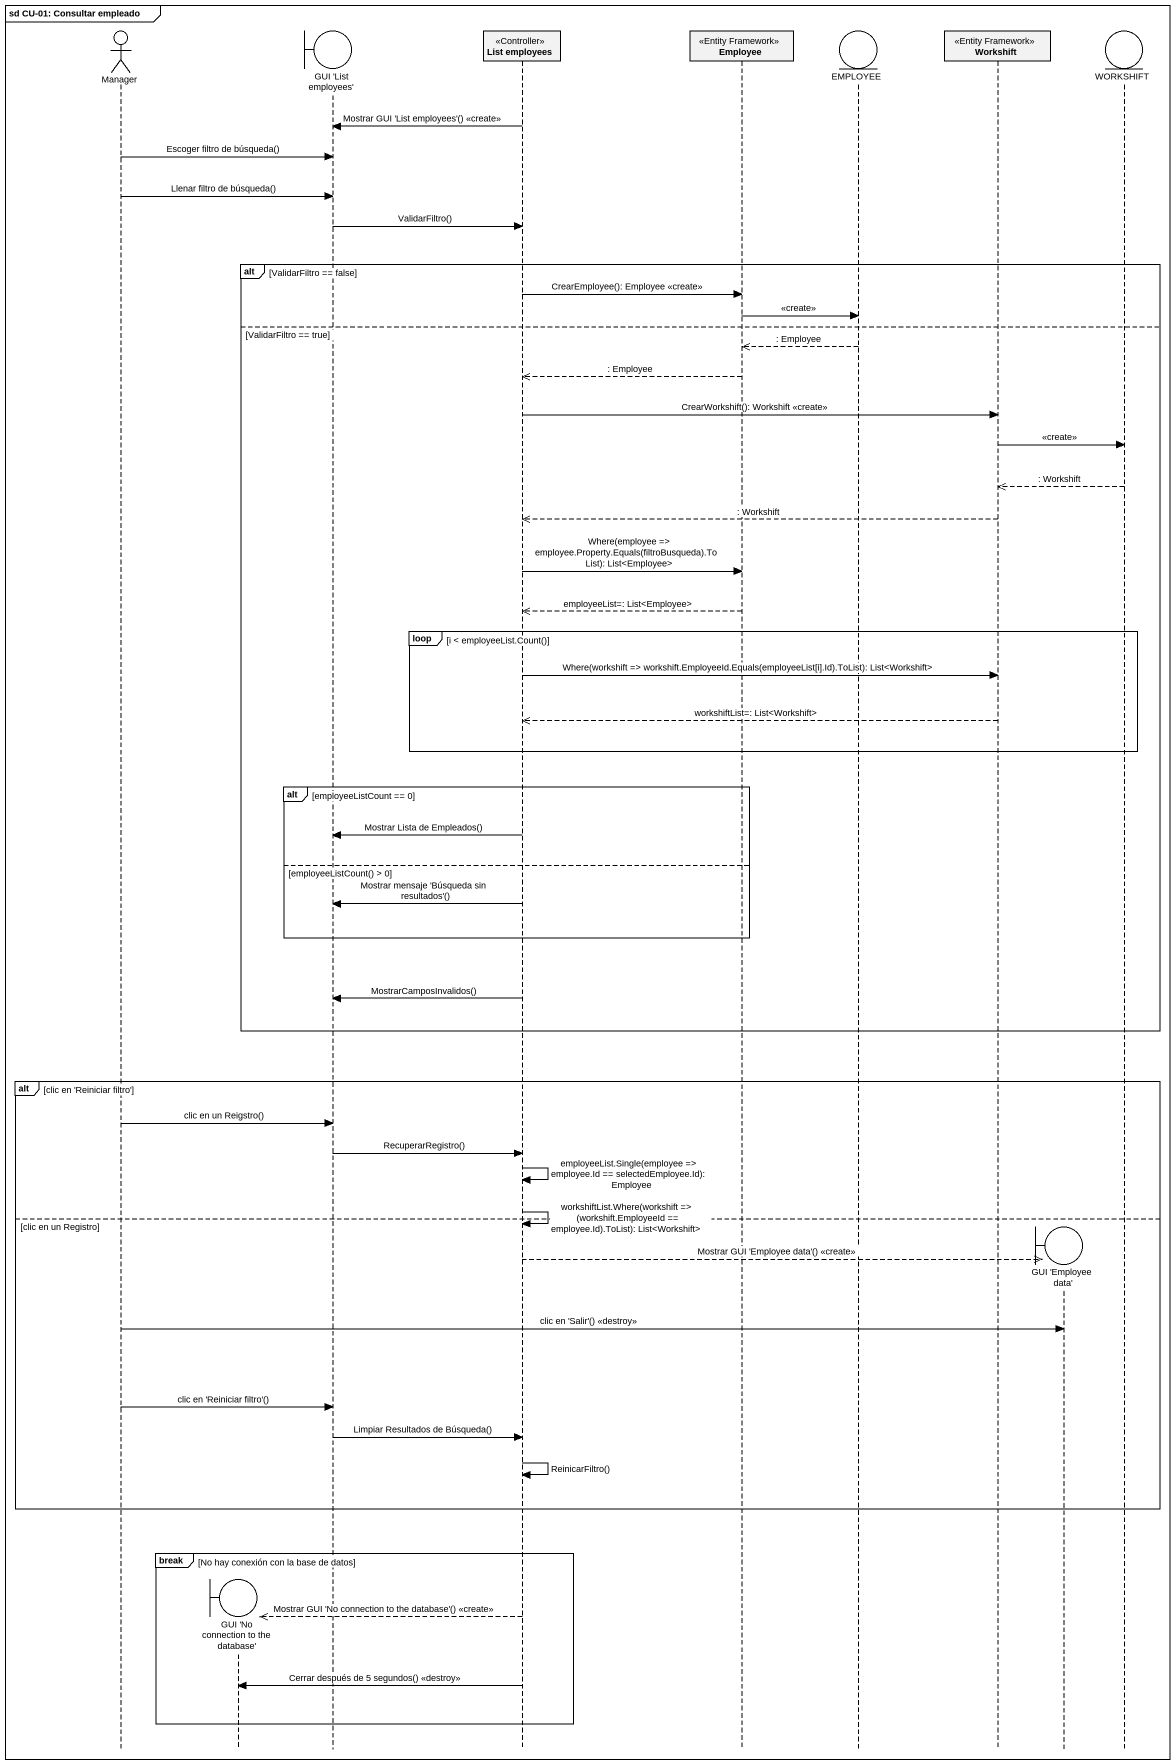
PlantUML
@startuml
mainframe sd CU-01: Consultar empleado
hide footbox
actor Manager
boundary "GUI 'No connection to the database'" as GUI_No_connection_to_the
boundary "GUI 'List employees'" as GUI_List_employees
participant "List employees" as List_employees <<Controller>>
participant Employee <<Entity Framework>>
entity EMPLOYEE
participant Workshift <<Entity Framework>>
boundary "GUI 'Employee data'" as GUI_Employee_data
entity WORKSHIFT

List_employees -> GUI_List_employees : Mostrar GUI 'List employees'() <<create>>
Manager -> GUI_List_employees : Escoger filtro de búsqueda()
Manager -> GUI_List_employees : Llenar filtro de búsqueda()
GUI_List_employees -> List_employees : ValidarFiltro()
alt ValidarFiltro == false
  List_employees -> Employee : CrearEmployee(): Employee <<create>>
  Employee -> EMPLOYEE : <<create>>
else ValidarFiltro == true
  EMPLOYEE -->> Employee : : Employee
  Employee -->> List_employees : : Employee
  List_employees -> Workshift : CrearWorkshift(): Workshift <<create>>
  Workshift -> WORKSHIFT : <<create>>
  WORKSHIFT -->> Workshift : : Workshift
  Workshift -->> List_employees : : Workshift
  List_employees -> Employee : Where(employee => employee.Property.Equals(filtroBusqueda).ToList): List<Employee>
  Employee -->> List_employees : employeeList=: List<Employee>
  loop i < employeeList.Count()
    List_employees -> Workshift : Where(workshift => workshift.EmployeeId.Equals(employeeList[i].Id).ToList): List<Workshift>
    Workshift -->> List_employees : workshiftList=: List<Workshift>
  end
  alt employeeListCount == 0
    List_employees -> GUI_List_employees : Mostrar Lista de Empleados()
  else employeeListCount() > 0
    List_employees -> GUI_List_employees : Mostrar mensaje 'Búsqueda sin resultados'()
  end
  List_employees -> GUI_List_employees : MostrarCamposInvalidos()
end
alt clic en 'Reiniciar filtro'
  Manager -> GUI_List_employees : clic en un Reigstro()
  GUI_List_employees -> List_employees : RecuperarRegistro()
  List_employees -> List_employees : employeeList.Single(employee => employee.Id == selectedEmployee.Id): Employee
  List_employees -> List_employees : workshiftList.Where(workshift => (workshift.EmployeeId == employee.Id).ToList): List<Workshift>
else clic en un Registro
  List_employees -->> GUI_Employee_data ** : Mostrar GUI 'Employee data'() <<create>>
  Manager -> GUI_Employee_data : clic en 'Salir'() <<destroy>>
  Manager -> GUI_List_employees : clic en 'Reiniciar filtro'()
  GUI_List_employees -> List_employees : Limpiar Resultados de Búsqueda()
  List_employees -> List_employees : ReinicarFiltro()
end
break No hay conexión con la base de datos
  List_employees -->> GUI_No_connection_to_the ** : Mostrar GUI 'No connection to the database'() <<create>>
  List_employees -> GUI_No_connection_to_the : Cerrar después de 5 segundos() <<destroy>>
end
@enduml
